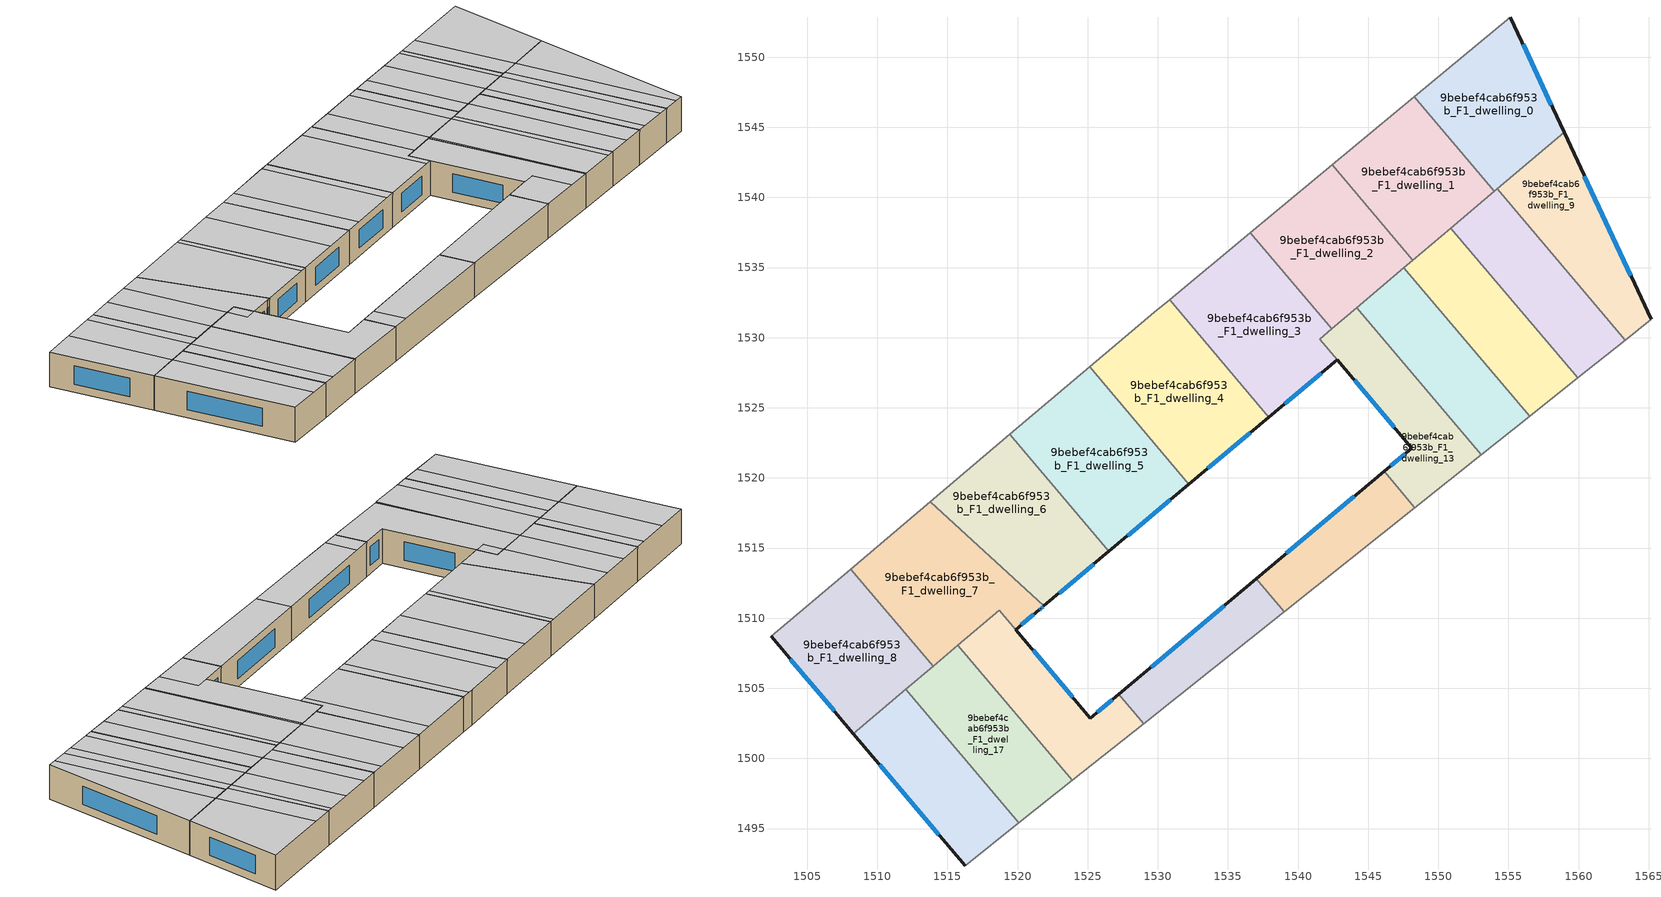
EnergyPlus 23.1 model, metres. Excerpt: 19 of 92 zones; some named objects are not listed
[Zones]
9bebef4cab6f953b_F1_dwelling_0
 floor to 9bebef4cab6f953b_F0_dwelling_0 (EU_floor_Construction): 1555.15,1552.86 1558.97,1544.64 1554.01,1540.44 1548.3,1547.18 z3
 wall outside (EU_wall_Construction): 1558.97,1544.64 1555.15,1552.86 z3:6
 wall to 9bebef4cab6f953b_F1_dwelling_1 (EU_wall_Construction): 1548.3,1547.18 1554.01,1540.44 z3:6
 wall adiabatic (EU_wall_Construction): 1555.15,1552.86 1548.3,1547.18 z3:6
 wall to 9bebef4cab6f953b_F1_dwelling_9 (EU_wall_Construction): 1554.2,1540.6 1558.97,1544.64 z3:6
 wall to 9bebef4cab6f953b_F1_dwelling_10 (EU_wall_Construction): 1554.01,1540.44 1554.2,1540.6 z3:6
 window (EU_Window_Construction): 1558.07,1546.57 1556.04,1550.93 z3.7:5.3
 ceiling to 9bebef4cab6f953b_F2_dwelling_0 (EU_floor_Construction): 1558.97,1544.64 1555.15,1552.85 1549.9,1548.51 1555.52,1541.72 z6
 ceiling to 9bebef4cab6f953b_F2_dwelling_1 (EU_floor_Construction): 1555.52,1541.72 1549.9,1548.51 1548.3,1547.18 1554.01,1540.44 z6
9bebef4cab6f953b_F1_dwelling_1
 floor to 9bebef4cab6f953b_F0_dwelling_1 (EU_floor_Construction): 1548.3,1547.18 1554.01,1540.44 1548.19,1535.51 1542.43,1542.32 z3
 wall to 9bebef4cab6f953b_F1_dwelling_2 (EU_wall_Construction): 1542.43,1542.32 1548.19,1535.51 z3:6
 wall adiabatic (EU_wall_Construction): 1548.3,1547.18 1542.43,1542.32 z3:6
 wall to 9bebef4cab6f953b_F1_dwelling_10 (EU_wall_Construction): 1550.89,1537.8 1554.01,1540.44 z3:6
 wall to 9bebef4cab6f953b_F1_dwelling_11 (EU_wall_Construction): 1548.19,1535.51 1550.89,1537.8 z3:6
 ceiling to 9bebef4cab6f953b_F2_dwelling_3 (EU_floor_Construction): 1551.67,1538.46 1546.01,1545.29 1543.73,1543.4 1549.41,1536.55 z6
 ceiling to 9bebef4cab6f953b_F2_dwelling_2 (EU_floor_Construction): 1553.54,1540.05 1547.9,1546.85 1546.01,1545.29 1551.67,1538.46 z6
 ceiling to 9bebef4cab6f953b_F2_dwelling_1 (EU_floor_Construction): 1554.01,1540.44 1548.3,1547.18 1547.9,1546.85 1553.54,1540.05 z6
 ceiling to 9bebef4cab6f953b_F2_dwelling_4 (EU_floor_Construction): 1549.41,1536.55 1543.73,1543.4 1542.43,1542.32 1548.19,1535.51 z6
9bebef4cab6f953b_F1_dwelling_10
 floor to 9bebef4cab6f953b_F0_dwelling_10 (EU_floor_Construction): 1554.2,1540.61 1563.32,1529.83 1559.93,1527.13 1550.89,1537.8 z3
 wall to 9bebef4cab6f953b_F1_dwelling_9 (EU_wall_Construction): 1563.32,1529.83 1554.2,1540.61 z3:6
 wall adiabatic (EU_wall_Construction): 1559.93,1527.13 1563.32,1529.83 z3:6
 wall to 9bebef4cab6f953b_F1_dwelling_11 (EU_wall_Construction): 1550.89,1537.8 1559.93,1527.13 z3:6
 ceiling to 9bebef4cab6f953b_F2_dwelling_2 (EU_floor_Construction): 1562.53,1529.2 1553.54,1540.05 1551.67,1538.46 1560.61,1527.67 z6
 ceiling to 9bebef4cab6f953b_F2_dwelling_1 (EU_floor_Construction): 1563.32,1529.83 1554.2,1540.6 1553.54,1540.05 1562.53,1529.2 1562.68,1529.32 z6
 ceiling to 9bebef4cab6f953b_F2_dwelling_3 (EU_floor_Construction): 1560.61,1527.67 1551.67,1538.46 1550.89,1537.8 1559.93,1527.13 z6
9bebef4cab6f953b_F1_dwelling_11
 floor to 9bebef4cab6f953b_F0_dwelling_11 (EU_floor_Construction): 1550.89,1537.8 1559.93,1527.13 1556.51,1524.4 1547.55,1534.98 z3
 wall adiabatic (EU_wall_Construction): 1556.51,1524.4 1559.93,1527.13 z3:6
 wall to 9bebef4cab6f953b_F1_dwelling_12 (EU_wall_Construction): 1547.55,1534.98 1556.51,1524.4 z3:6
 wall to 9bebef4cab6f953b_F1_dwelling_2 (EU_wall_Construction): 1548.19,1535.51 1547.55,1534.98 z3:6
 ceiling adiabatic (EU_roof_Construction): 1558.29,1525.82 1549.41,1536.55 1547.55,1534.98 1556.51,1524.4 z6
 ceiling to 9bebef4cab6f953b_F2_dwelling_3 (EU_floor_Construction): 1559.93,1527.13 1550.89,1537.8 1549.41,1536.55 1558.29,1525.82 z6
9bebef4cab6f953b_F1_dwelling_12
 floor to 9bebef4cab6f953b_F0_dwelling_12 (EU_floor_Construction): 1547.55,1534.98 1556.51,1524.4 1553.05,1521.65 1544.18,1532.12 z3
 wall adiabatic (EU_wall_Construction): 1553.05,1521.65 1556.51,1524.4 z3:6
 wall to 9bebef4cab6f953b_F1_dwelling_13 (EU_wall_Construction): 1544.18,1532.12 1553.05,1521.65 z3:6
 wall to 9bebef4cab6f953b_F1_dwelling_2 (EU_wall_Construction): 1547.55,1534.98 1544.18,1532.12 z3:6
 ceiling to 9bebef4cab6f953b_F2_dwelling_6 (EU_floor_Construction): 1553.13,1521.71 1544.37,1532.29 1544.18,1532.12 1553.05,1521.65 z6
 ceiling to 9bebef4cab6f953b_F2_dwelling_4 (EU_floor_Construction): 1556.51,1524.4 1547.55,1534.98 1547.14,1534.63 1555.97,1523.97 z6
 ceiling to 9bebef4cab6f953b_F2_dwelling_5 (EU_floor_Construction): 1555.97,1523.97 1547.14,1534.63 1544.37,1532.29 1553.13,1521.71 z6
9bebef4cab6f953b_F1_dwelling_13
 floor to 9bebef4cab6f953b_F0_dwelling_13 (EU_floor_Construction): 1544.18,1532.12 1553.05,1521.65 1548.33,1517.89 1546.15,1520.47 1548.12,1522.13 1541.56,1529.91 z3
 wall outside (EU_wall_Construction): 1542.8,1528.43 1548.12,1522.13 1546.15,1520.47 z3:6
 wall adiabatic (EU_wall_Construction): 1548.33,1517.89 1553.05,1521.65 z3:6
 wall to 9bebef4cab6f953b_F1_dwelling_14 (EU_wall_Construction): 1546.15,1520.47 1548.33,1517.89 z3:6
 wall to 9bebef4cab6f953b_F1_dwelling_3 (EU_wall_Construction): 1542.42,1530.63 1541.56,1529.91 / 1541.56,1529.9 1542.8,1528.43 z3:6
 wall to 9bebef4cab6f953b_F1_dwelling_2 (EU_wall_Construction): 1544.18,1532.12 1542.42,1530.63 z3:6
 window (EU_Window_Construction): 1547.66,1521.74 1546.61,1520.86 / 1544.05,1526.95 1546.87,1523.61 z3.7:5.3
 ceiling to 9bebef4cab6f953b_F2_dwelling_6 (EU_floor_Construction): 1553.05,1521.65 1544.18,1532.12 1541.56,1529.91 1548.12,1522.13 1549.09,1522.94 1551.31,1520.26 z6
 ceiling to 9bebef4cab6f953b_F2_dwelling_7 (EU_floor_Construction): 1551.31,1520.26 1549.09,1522.93 1548.13,1522.14 1546.15,1520.47 1548.33,1517.89 z6
9bebef4cab6f953b_F1_dwelling_14
 floor to 9bebef4cab6f953b_F0_dwelling_14 (EU_floor_Construction): 1546.15,1520.47 1548.33,1517.89 1539.02,1510.47 1537.03,1512.82 z3
 wall outside (EU_wall_Construction): 1546.15,1520.47 1537.03,1512.82 z3:6
 wall adiabatic (EU_wall_Construction): 1539.02,1510.47 1548.33,1517.89 z3:6
 wall to 9bebef4cab6f953b_F1_dwelling_15 (EU_wall_Construction): 1537.03,1512.82 1539.02,1510.47 z3:6
 window (EU_Window_Construction): 1544.01,1518.68 1539.18,1514.62 z3.7:5.3
 ceiling to 9bebef4cab6f953b_F2_dwelling_7 (EU_floor_Construction): 1548.33,1517.89 1546.15,1520.47 1537.04,1512.82 1539.02,1510.47 z6
9bebef4cab6f953b_F1_dwelling_15
 floor to 9bebef4cab6f953b_F0_dwelling_15 (EU_floor_Construction): 1537.03,1512.82 1539.02,1510.47 1528.98,1502.48 1527.21,1504.57 z3
 wall outside (EU_wall_Construction): 1537.03,1512.82 1527.21,1504.57 z3:6
 wall adiabatic (EU_wall_Construction): 1528.98,1502.48 1539.02,1510.47 z3:6
 wall to 9bebef4cab6f953b_F1_dwelling_16 (EU_wall_Construction): 1527.21,1504.57 1528.98,1502.48 z3:6
 window (EU_Window_Construction): 1534.73,1510.88 1529.52,1506.51 z3.7:5.3
 ceiling to 9bebef4cab6f953b_F2_dwelling_7 (EU_floor_Construction): 1539.02,1510.47 1537.04,1512.82 1528.48,1505.63 1530.25,1503.49 z6
 ceiling to 9bebef4cab6f953b_F2_dwelling_14 (EU_floor_Construction): 1530.25,1503.49 1528.48,1505.63 1527.21,1504.57 1528.98,1502.48 z6
9bebef4cab6f953b_F1_dwelling_16
 floor to 9bebef4cab6f953b_F0_dwelling_16 (EU_floor_Construction): 1527.21,1504.57 1528.98,1502.48 1523.9,1498.43 1515.75,1508.06 1518.7,1510.56 1525.2,1502.88 z3
 wall outside (EU_wall_Construction): 1527.21,1504.57 1525.2,1502.88 1519.87,1509.19 z3:6
 wall adiabatic (EU_wall_Construction): 1523.9,1498.43 1528.98,1502.48 z3:6
 wall to 9bebef4cab6f953b_F1_dwelling_17 (EU_wall_Construction): 1515.75,1508.06 1523.9,1498.43 z3:6
 wall to 9bebef4cab6f953b_F1_dwelling_7 (EU_wall_Construction): 1518.7,1510.56 1515.75,1508.06 / 1519.87,1509.19 1518.71,1510.56 z3:6
 window (EU_Window_Construction): 1526.74,1504.18 1525.67,1503.28 / 1523.95,1504.36 1521.12,1507.71 z3.7:5.3
 ceiling to 9bebef4cab6f953b_F2_dwelling_14 (EU_floor_Construction): 1528.98,1502.48 1527.21,1504.57 1525.2,1502.88 1525.1,1503 1522.22,1506.4 1522.1,1506.55 1520.55,1508.38 1520.53,1508.41 1520.16,1508.84 1519.87,1509.18 1519.02,1508.47 1517.87,1509.86 1515.76,1508.07 1516.74,1506.89 1523.9,1498.43 z6
 ceiling to 9bebef4cab6f953b_F2_dwelling_15 (EU_floor_Construction): 1516.74,1506.89 1515.76,1508.07 1515.75,1508.06 z6
 ceiling to 9bebef4cab6f953b_F2_dwelling_13 (EU_floor_Construction): 1519.87,1509.19 1518.71,1510.56 1517.87,1509.86 1519.02,1508.47 z6
9bebef4cab6f953b_F1_dwelling_17
 floor to 9bebef4cab6f953b_F0_dwelling_17 (EU_floor_Construction): 1515.75,1508.06 1523.9,1498.43 1520.1,1495.4 1512.04,1504.92 z3
 wall adiabatic (EU_wall_Construction): 1520.1,1495.4 1523.9,1498.43 z3:6
 wall to 9bebef4cab6f953b_F1_dwelling_18 (EU_wall_Construction): 1512.04,1504.92 1520.1,1495.4 z3:6
 wall to 9bebef4cab6f953b_F1_dwelling_8 (EU_wall_Construction): 1513.97,1506.56 1512.04,1504.92 z3:6
 wall to 9bebef4cab6f953b_F1_dwelling_7 (EU_wall_Construction): 1515.75,1508.06 1513.97,1506.56 z3:6
 ceiling to 9bebef4cab6f953b_F2_dwelling_15 (EU_floor_Construction): 1523.73,1498.29 1523.81,1498.36 1516.74,1506.89 1515.75,1508.06 1513.11,1505.83 1521.09,1496.19 z6
 ceiling to 9bebef4cab6f953b_F2_dwelling_14 (EU_floor_Construction): 1523.9,1498.43 1516.74,1506.89 1523.81,1498.36 z6
 ceiling to 9bebef4cab6f953b_F2_dwelling_16 (EU_floor_Construction): 1521.09,1496.19 1513.11,1505.83 1512.04,1504.92 1520.1,1495.4 z6
9bebef4cab6f953b_F1_dwelling_18
 floor to 9bebef4cab6f953b_F0_dwelling_18 (EU_floor_Construction): 1512.04,1504.92 1520.1,1495.4 1516.26,1492.34 1508.3,1501.75 z3
 wall outside (EU_wall_Construction): 1508.3,1501.75 1516.26,1492.34 z3:6
 wall adiabatic (EU_wall_Construction): 1516.26,1492.34 1520.1,1495.4 z3:6
 wall to 9bebef4cab6f953b_F1_dwelling_8 (EU_wall_Construction): 1512.04,1504.92 1508.3,1501.75 z3:6
 window (EU_Window_Construction): 1510.17,1499.54 1514.39,1494.55 z3.7:5.3
 ceiling to 9bebef4cab6f953b_F2_dwelling_17 (EU_floor_Construction): 1518.64,1494.24 1510.72,1503.8 1508.3,1501.76 1516.26,1492.34 z6
 ceiling to 9bebef4cab6f953b_F2_dwelling_16 (EU_floor_Construction): 1520.1,1495.4 1512.04,1504.92 1510.72,1503.8 1518.64,1494.24 z6
9bebef4cab6f953b_F1_dwelling_2
 floor to 9bebef4cab6f953b_F0_dwelling_2 (EU_floor_Construction): 1542.43,1542.32 1548.19,1535.51 1542.42,1530.63 1536.61,1537.5 z3
 wall to 9bebef4cab6f953b_F1_dwelling_3 (EU_wall_Construction): 1536.61,1537.5 1542.42,1530.63 z3:6
 wall adiabatic (EU_wall_Construction): 1542.43,1542.32 1536.61,1537.5 z3:6
 ceiling to 9bebef4cab6f953b_F2_dwelling_5 (EU_floor_Construction): 1547.14,1534.63 1541.45,1541.5 1538.65,1539.19 1544.37,1532.29 z6
 ceiling to 9bebef4cab6f953b_F2_dwelling_4 (EU_floor_Construction): 1548.19,1535.51 1542.43,1542.32 1541.45,1541.5 1547.14,1534.63 z6
 ceiling to 9bebef4cab6f953b_F2_dwelling_6 (EU_floor_Construction): 1544.37,1532.29 1538.65,1539.19 1536.61,1537.5 1542.42,1530.63 z6
9bebef4cab6f953b_F1_dwelling_3
 floor to 9bebef4cab6f953b_F0_dwelling_3 (EU_floor_Construction): 1536.61,1537.5 1542.42,1530.63 1541.56,1529.9 1542.8,1528.43 1537.93,1524.34 1530.84,1532.72 z3
 wall outside (EU_wall_Construction): 1537.93,1524.34 1542.8,1528.43 z3:6
 wall to 9bebef4cab6f953b_F1_dwelling_4 (EU_wall_Construction): 1530.84,1532.72 1537.93,1524.34 z3:6
 wall adiabatic (EU_wall_Construction): 1536.61,1537.5 1530.84,1532.72 z3:6
 window (EU_Window_Construction): 1539.07,1525.3 1541.65,1527.47 z3.7:5.3
 ceiling to 9bebef4cab6f953b_F2_dwelling_8 (EU_floor_Construction): 1542.32,1528.03 1535.34,1536.45 1530.84,1532.72 1537.93,1524.34 z6
 ceiling to 9bebef4cab6f953b_F2_dwelling_6 (EU_floor_Construction): 1542.8,1528.43 1541.56,1529.9 1542.42,1530.63 1536.61,1537.5 1535.34,1536.45 1542.32,1528.03 z6
9bebef4cab6f953b_F1_dwelling_4
 floor to 9bebef4cab6f953b_F0_dwelling_4 (EU_floor_Construction): 1530.84,1532.72 1537.92,1524.34 1532.22,1519.55 1525.14,1527.92 1529.76,1531.83 z3
 wall outside (EU_wall_Construction): 1532.22,1519.55 1537.92,1524.34 z3:6
 wall adiabatic (EU_wall_Construction): 1530.84,1532.72 1529.76,1531.83 1525.14,1527.92 z3:6
 wall to 9bebef4cab6f953b_F1_dwelling_5 (EU_wall_Construction): 1525.14,1527.92 1532.22,1519.55 z3:6
 window (EU_Window_Construction): 1533.56,1520.68 1536.58,1523.22 z3.7:5.3
 ceiling to 9bebef4cab6f953b_F2_dwelling_9 (EU_floor_Construction): 1537.15,1523.69 1530.15,1532.15 1529.76,1531.82 1526.5,1529.07 1533.49,1520.62 z6
 ceiling to 9bebef4cab6f953b_F2_dwelling_10 (EU_floor_Construction): 1533.49,1520.62 1526.5,1529.07 1525.14,1527.92 1532.22,1519.55 z6
 ceiling to 9bebef4cab6f953b_F2_dwelling_8 (EU_floor_Construction): 1537.92,1524.34 1530.84,1532.72 1530.15,1532.15 1537.15,1523.69 z6
9bebef4cab6f953b_F1_dwelling_5
 floor to 9bebef4cab6f953b_F0_dwelling_5 (EU_floor_Construction): 1525.14,1527.92 1532.22,1519.55 1526.52,1514.77 1519.46,1523.11 z3
 wall outside (EU_wall_Construction): 1526.52,1514.77 1532.22,1519.55 z3:6
 wall adiabatic (EU_wall_Construction): 1525.14,1527.92 1519.46,1523.11 z3:6
 wall to 9bebef4cab6f953b_F1_dwelling_6 (EU_wall_Construction): 1519.46,1523.11 1526.52,1514.77 z3:6
 window (EU_Window_Construction): 1527.86,1515.89 1530.88,1518.43 z3.7:5.3
 ceiling to 9bebef4cab6f953b_F2_dwelling_11 (EU_floor_Construction): 1529.8,1517.52 1522.82,1525.95 1519.46,1523.11 1526.52,1514.77 z6
 ceiling to 9bebef4cab6f953b_F2_dwelling_10 (EU_floor_Construction): 1532.22,1519.55 1525.14,1527.92 1522.82,1525.95 1529.8,1517.52 z6
9bebef4cab6f953b_F1_dwelling_6
 floor to 9bebef4cab6f953b_F0_dwelling_6 (EU_floor_Construction): 1519.46,1523.11 1526.52,1514.77 1521.88,1510.88 1513.78,1518.31 z3
 wall outside (EU_wall_Construction): 1521.88,1510.88 1526.52,1514.77 z3:6
 wall adiabatic (EU_wall_Construction): 1519.46,1523.11 1513.78,1518.31 z3:6
 wall to 9bebef4cab6f953b_F1_dwelling_7 (EU_wall_Construction): 1513.78,1518.31 1521.88,1510.88 z3:6
 window (EU_Window_Construction): 1522.97,1511.79 1525.43,1513.85 z3.7:5.3
 ceiling to 9bebef4cab6f953b_F2_dwelling_11 (EU_floor_Construction): 1526.52,1514.77 1519.46,1523.11 1519.09,1522.8 1526.07,1514.39 z6
 ceiling adiabatic (EU_roof_Construction): 1526.07,1514.39 1519.09,1522.8 1513.78,1518.31 1521.88,1510.88 z6
9bebef4cab6f953b_F1_dwelling_7
 floor to 9bebef4cab6f953b_F0_dwelling_7 (EU_floor_Construction): 1521.88,1510.87 1521.62,1510.65 1521.56,1510.6 1519.87,1509.19 1518.71,1510.56 1513.97,1506.56 1508.1,1513.51 1513.78,1518.31 z3
 wall outside (EU_wall_Construction): 1519.87,1509.19 1521.56,1510.6 1521.62,1510.65 1521.88,1510.87 z3:6
 wall to 9bebef4cab6f953b_F1_dwelling_8 (EU_wall_Construction): 1508.1,1513.51 1513.97,1506.56 z3:6
 wall adiabatic (EU_wall_Construction): 1513.78,1518.31 1508.1,1513.51 z3:6
 window (EU_Window_Construction): 1521.68,1510.7 1521.82,1510.82 / 1521.57,1510.62 1521.6,1510.64 / 1520.27,1509.52 1521.16,1510.27 z3.7:5.3
 ceiling to 9bebef4cab6f953b_F2_dwelling_13 (EU_floor_Construction): 1521.56,1510.6 1521.62,1510.65 1521.88,1510.87 1513.78,1518.31 1512.07,1516.86 1517.87,1509.86 1518.71,1510.56 1519.87,1509.19 z6
 ceiling to 9bebef4cab6f953b_F2_dwelling_15 (EU_floor_Construction): 1515.76,1508.07 1509.96,1515.08 1508.1,1513.51 1513.97,1506.56 z6
 ceiling adiabatic (EU_roof_Construction): 1515.76,1508.07 1513.97,1506.56 1517.87,1509.86 1512.07,1516.86 1513.78,1518.31 1509.96,1515.08 z6
9bebef4cab6f953b_F1_dwelling_8
 floor to 9bebef4cab6f953b_F0_dwelling_8 (EU_floor_Construction): 1508.1,1513.51 1513.97,1506.56 1508.3,1501.75 1502.42,1508.71 z3
 wall outside (EU_wall_Construction): 1502.42,1508.71 1508.3,1501.75 z3:6
 wall adiabatic (EU_wall_Construction): 1508.1,1513.51 1502.42,1508.71 z3:6
 window (EU_Window_Construction): 1503.8,1507.08 1506.92,1503.39 z3.7:5.3
 ceiling to 9bebef4cab6f953b_F2_dwelling_16 (EU_floor_Construction): 1513.11,1505.83 1507.3,1512.84 1504.91,1510.81 1510.72,1503.8 z6
 ceiling to 9bebef4cab6f953b_F2_dwelling_17 (EU_floor_Construction): 1510.72,1503.8 1504.91,1510.81 1502.42,1508.71 1508.3,1501.76 z6
 ceiling to 9bebef4cab6f953b_F2_dwelling_15 (EU_floor_Construction): 1513.97,1506.56 1508.1,1513.51 1507.3,1512.84 1513.11,1505.83 z6
9bebef4cab6f953b_F1_dwelling_9
 floor to 9bebef4cab6f953b_F0_dwelling_9 (EU_floor_Construction): 1558.97,1544.64 1565.17,1531.3 1563.32,1529.83 1554.2,1540.61 z3
 wall outside (EU_wall_Construction): 1565.17,1531.3 1558.97,1544.64 z3:6
 wall adiabatic (EU_wall_Construction): 1563.32,1529.83 1565.17,1531.3 z3:6
 window (EU_Window_Construction): 1563.71,1534.43 1560.42,1541.51 z3.7:5.3
 ceiling to 9bebef4cab6f953b_F2_dwelling_1 (EU_floor_Construction): 1564.56,1530.82 1555.52,1541.72 1554.2,1540.61 1563.32,1529.83 z6
 ceiling to 9bebef4cab6f953b_F2_dwelling_0 (EU_floor_Construction): 1565.17,1531.3 1558.97,1544.64 1555.52,1541.72 1564.56,1530.82 z6
[Building]
EU S2 Campaign: North Axis=0; Terrain=City; Solar Distribution=FullExterior
[Site:Location]
Budapest.Ferenc.Liszt.Intl.AP: Latitude=47.437; Longitude=19.256; Time Zone=1; Elevation=185
[SizingPeriod:WeatherFileDays]
AnnualSizingPeriod: Begin Month=1; Begin Day of Month=1; End Month=12; End Day of Month=31; Day of Week for Start Day=Monday; Use Weather File Daylight Saving Period=No; Use Weather File Rain and Snow Indicators=No
[MATERIAL]
EU_InternalMass_Material: Roughness=MediumRough; Thickness=0.1; Conductivity=1; Density=1800; Specific Heat=900; Thermal Absorptance=0.9; Solar Absorptance=0.7; Visible Absorptance=0.7
[MATERIAL:NOMASS] Roughness=MediumRough; Thermal Absorptance=0.9; Solar Absorptance=0.7; Visible Absorptance=0.7
Name | Thermal Resistance
EU_wall_NoMass | 0.832559
EU_roof_NoMass | 1.39638
EU_floor_NoMass | 0.872794
[WINDOWMATERIAL:SIMPLEGLAZINGSYSTEM]
EU_Window_SimpleGlazing: UFactor=2.79869; Solar Heat Gain Coefficient=0.75; Visible Transmittance=0.75
[CONSTRUCTION]
EU_wall_Construction: EU_wall_NoMass
EU_roof_Construction: EU_roof_NoMass
EU_floor_Construction: EU_floor_NoMass
EU_Window_Construction: EU_Window_SimpleGlazing
EU_InternalMass_Construction: EU_InternalMass_Material
[ZONE] Type=1; Multiplier=1; Ceiling Height=autocalculate; Floor Area=autocalculate; Part of Total Floor Area=Yes
Name | Volume
9bebef4cab6f953b_F1_dwelling_0 | 203.012
9bebef4cab6f953b_F1_dwelling_1 | 203.029
9bebef4cab6f953b_F1_dwelling_10 | 182.729
9bebef4cab6f953b_F1_dwelling_11 | 182.73
9bebef4cab6f953b_F1_dwelling_12 | 182.733
9bebef4cab6f953b_F1_dwelling_13 | 167.758
9bebef4cab6f953b_F1_dwelling_14 | 115.273
9bebef4cab6f953b_F1_dwelling_15 | 111.946
9bebef4cab6f953b_F1_dwelling_16 | 168.406
9bebef4cab6f953b_F1_dwelling_17 | 182.719
9bebef4cab6f953b_F1_dwelling_18 | 182.723
9bebef4cab6f953b_F1_dwelling_2 | 203.033
9bebef4cab6f953b_F1_dwelling_3 | 239.47
9bebef4cab6f953b_F1_dwelling_4 | 245.053
9bebef4cab6f953b_F1_dwelling_5 | 244.407
9bebef4cab6f953b_F1_dwelling_6 | 221.037
9bebef4cab6f953b_F1_dwelling_7 | 232.36
9bebef4cab6f953b_F1_dwelling_8 | 203.006
9bebef4cab6f953b_F1_dwelling_9 | 182.732
[INTERNALMASS] Construction=EU_InternalMass_Construction
Name | Zone or ZoneList | Surface Area
9bebef4cab6f953b_F1_dwelling_0_EU_InternalMass | 9bebef4cab6f953b_F1_dwelling_0 | 67.6707
9bebef4cab6f953b_F1_dwelling_1_EU_InternalMass | 9bebef4cab6f953b_F1_dwelling_1 | 67.6764
9bebef4cab6f953b_F1_dwelling_2_EU_InternalMass | 9bebef4cab6f953b_F1_dwelling_2 | 67.6776
9bebef4cab6f953b_F1_dwelling_3_EU_InternalMass | 9bebef4cab6f953b_F1_dwelling_3 | 79.8246
9bebef4cab6f953b_F1_dwelling_4_EU_InternalMass | 9bebef4cab6f953b_F1_dwelling_4 | 81.7106
9bebef4cab6f953b_F1_dwelling_5_EU_InternalMass | 9bebef4cab6f953b_F1_dwelling_5 | 81.468
9bebef4cab6f953b_F1_dwelling_6_EU_InternalMass | 9bebef4cab6f953b_F1_dwelling_6 | 73.6795
9bebef4cab6f953b_F1_dwelling_7_EU_InternalMass | 9bebef4cab6f953b_F1_dwelling_7 | 77.4805
9bebef4cab6f953b_F1_dwelling_8_EU_InternalMass | 9bebef4cab6f953b_F1_dwelling_8 | 67.6685
9bebef4cab6f953b_F1_dwelling_9_EU_InternalMass | 9bebef4cab6f953b_F1_dwelling_9 | 60.9103
9bebef4cab6f953b_F1_dwelling_10_EU_InternalMass | 9bebef4cab6f953b_F1_dwelling_10 | 60.9097
9bebef4cab6f953b_F1_dwelling_11_EU_InternalMass | 9bebef4cab6f953b_F1_dwelling_11 | 60.9101
9bebef4cab6f953b_F1_dwelling_12_EU_InternalMass | 9bebef4cab6f953b_F1_dwelling_12 | 60.9111
9bebef4cab6f953b_F1_dwelling_13_EU_InternalMass | 9bebef4cab6f953b_F1_dwelling_13 | 55.946
9bebef4cab6f953b_F1_dwelling_14_EU_InternalMass | 9bebef4cab6f953b_F1_dwelling_14 | 38.4245
9bebef4cab6f953b_F1_dwelling_15_EU_InternalMass | 9bebef4cab6f953b_F1_dwelling_15 | 37.315
9bebef4cab6f953b_F1_dwelling_16_EU_InternalMass | 9bebef4cab6f953b_F1_dwelling_16 | 56.1625
9bebef4cab6f953b_F1_dwelling_17_EU_InternalMass | 9bebef4cab6f953b_F1_dwelling_17 | 60.9066
9bebef4cab6f953b_F1_dwelling_18_EU_InternalMass | 9bebef4cab6f953b_F1_dwelling_18 | 60.9078
[OTHEREQUIPMENT] Fuel Type=Electricity; Design Level Calculation Method=Watts/Area; Power per Zone Floor Area=1; Fraction Latent=0; Fraction Radiant=0; Fraction Lost=0; Carbon Dioxide Generation Rate=0; EndUse Subcategory=EU_Step8_InternalGains
Name | Zone or ZoneList or Space or SpaceList | Schedule
EU_Step8_InternalGain_9bebef4cab6f953b_F1_dwelling_0_f000 | 9bebef4cab6f953b_F1_dwelling_0 | EU_Step8_GainSchedule_9bebef4cab6f953b_F1_dwelling_0_f000
EU_Step8_InternalGain_9bebef4cab6f953b_F1_dwelling_1_f000 | 9bebef4cab6f953b_F1_dwelling_1 | EU_Step8_GainSchedule_9bebef4cab6f953b_F1_dwelling_1_f000
EU_Step8_InternalGain_9bebef4cab6f953b_F1_dwelling_2_f000 | 9bebef4cab6f953b_F1_dwelling_2 | EU_Step8_GainSchedule_9bebef4cab6f953b_F1_dwelling_2_f000
EU_Step8_InternalGain_9bebef4cab6f953b_F1_dwelling_3_f000 | 9bebef4cab6f953b_F1_dwelling_3 | EU_Step8_GainSchedule_9bebef4cab6f953b_F1_dwelling_3_f000
EU_Step8_InternalGain_9bebef4cab6f953b_F1_dwelling_4_f000 | 9bebef4cab6f953b_F1_dwelling_4 | EU_Step8_GainSchedule_9bebef4cab6f953b_F1_dwelling_4_f000
EU_Step8_InternalGain_9bebef4cab6f953b_F1_dwelling_5_f000 | 9bebef4cab6f953b_F1_dwelling_5 | EU_Step8_GainSchedule_9bebef4cab6f953b_F1_dwelling_5_f000
EU_Step8_InternalGain_9bebef4cab6f953b_F1_dwelling_6_f000 | 9bebef4cab6f953b_F1_dwelling_6 | EU_Step8_GainSchedule_9bebef4cab6f953b_F1_dwelling_6_f000
EU_Step8_InternalGain_9bebef4cab6f953b_F1_dwelling_7_f000 | 9bebef4cab6f953b_F1_dwelling_7 | EU_Step8_GainSchedule_9bebef4cab6f953b_F1_dwelling_7_f000
EU_Step8_InternalGain_9bebef4cab6f953b_F1_dwelling_8_f000 | 9bebef4cab6f953b_F1_dwelling_8 | EU_Step8_GainSchedule_9bebef4cab6f953b_F1_dwelling_8_f000
EU_Step8_InternalGain_9bebef4cab6f953b_F1_dwelling_9_f000 | 9bebef4cab6f953b_F1_dwelling_9 | EU_Step8_GainSchedule_9bebef4cab6f953b_F1_dwelling_9_f000
EU_Step8_InternalGain_9bebef4cab6f953b_F1_dwelling_10_f000 | 9bebef4cab6f953b_F1_dwelling_10 | EU_Step8_GainSchedule_9bebef4cab6f953b_F1_dwelling_10_f000
EU_Step8_InternalGain_9bebef4cab6f953b_F1_dwelling_11_f000 | 9bebef4cab6f953b_F1_dwelling_11 | EU_Step8_GainSchedule_9bebef4cab6f953b_F1_dwelling_11_f000
EU_Step8_InternalGain_9bebef4cab6f953b_F1_dwelling_12_f000 | 9bebef4cab6f953b_F1_dwelling_12 | EU_Step8_GainSchedule_9bebef4cab6f953b_F1_dwelling_12_f000
EU_Step8_InternalGain_9bebef4cab6f953b_F1_dwelling_13_f000 | 9bebef4cab6f953b_F1_dwelling_13 | EU_Step8_GainSchedule_9bebef4cab6f953b_F1_dwelling_13_f000
EU_Step8_InternalGain_9bebef4cab6f953b_F1_dwelling_14_f000 | 9bebef4cab6f953b_F1_dwelling_14 | EU_Step8_GainSchedule_9bebef4cab6f953b_F1_dwelling_14_f000
EU_Step8_InternalGain_9bebef4cab6f953b_F1_dwelling_15_f000 | 9bebef4cab6f953b_F1_dwelling_15 | EU_Step8_GainSchedule_9bebef4cab6f953b_F1_dwelling_15_f000
EU_Step8_InternalGain_9bebef4cab6f953b_F1_dwelling_16_f000 | 9bebef4cab6f953b_F1_dwelling_16 | EU_Step8_GainSchedule_9bebef4cab6f953b_F1_dwelling_16_f000
EU_Step8_InternalGain_9bebef4cab6f953b_F1_dwelling_17_f000 | 9bebef4cab6f953b_F1_dwelling_17 | EU_Step8_GainSchedule_9bebef4cab6f953b_F1_dwelling_17_f000
EU_Step8_InternalGain_9bebef4cab6f953b_F1_dwelling_18_f000 | 9bebef4cab6f953b_F1_dwelling_18 | EU_Step8_GainSchedule_9bebef4cab6f953b_F1_dwelling_18_f000
[ZONEVENTILATION:DESIGNFLOWRATE] Schedule=EU_AlwaysOn; Design Flow Rate Calculation Method=AirChanges/Hour; Air Changes per Hour=0.475469; Ventilation Type=Natural; Fan Pressure Rise=0; Fan Total Efficiency=1; Constant Term Coefficient=1; Temperature Term Coefficient=0; Velocity Term Coefficient=0; Velocity Squared Term Coefficient=0; Minimum Indoor Temperature=-100; Maximum Indoor Temperature=100; Delta Temperature=-100; Minimum Outdoor Temperature=-100; Maximum Outdoor Temperature=100; Maximum Wind Speed=40
Name | Zone or ZoneList or Space or SpaceList
EU_ConstantAir_9bebef4cab6f953b_F1_dwelling_0 | 9bebef4cab6f953b_F1_dwelling_0
EU_ConstantAir_9bebef4cab6f953b_F1_dwelling_1 | 9bebef4cab6f953b_F1_dwelling_1
EU_ConstantAir_9bebef4cab6f953b_F1_dwelling_2 | 9bebef4cab6f953b_F1_dwelling_2
EU_ConstantAir_9bebef4cab6f953b_F1_dwelling_3 | 9bebef4cab6f953b_F1_dwelling_3
EU_ConstantAir_9bebef4cab6f953b_F1_dwelling_4 | 9bebef4cab6f953b_F1_dwelling_4
EU_ConstantAir_9bebef4cab6f953b_F1_dwelling_5 | 9bebef4cab6f953b_F1_dwelling_5
EU_ConstantAir_9bebef4cab6f953b_F1_dwelling_6 | 9bebef4cab6f953b_F1_dwelling_6
EU_ConstantAir_9bebef4cab6f953b_F1_dwelling_7 | 9bebef4cab6f953b_F1_dwelling_7
EU_ConstantAir_9bebef4cab6f953b_F1_dwelling_8 | 9bebef4cab6f953b_F1_dwelling_8
EU_ConstantAir_9bebef4cab6f953b_F1_dwelling_9 | 9bebef4cab6f953b_F1_dwelling_9
EU_ConstantAir_9bebef4cab6f953b_F1_dwelling_10 | 9bebef4cab6f953b_F1_dwelling_10
EU_ConstantAir_9bebef4cab6f953b_F1_dwelling_11 | 9bebef4cab6f953b_F1_dwelling_11
EU_ConstantAir_9bebef4cab6f953b_F1_dwelling_12 | 9bebef4cab6f953b_F1_dwelling_12
EU_ConstantAir_9bebef4cab6f953b_F1_dwelling_13 | 9bebef4cab6f953b_F1_dwelling_13
EU_ConstantAir_9bebef4cab6f953b_F1_dwelling_14 | 9bebef4cab6f953b_F1_dwelling_14
EU_ConstantAir_9bebef4cab6f953b_F1_dwelling_15 | 9bebef4cab6f953b_F1_dwelling_15
EU_ConstantAir_9bebef4cab6f953b_F1_dwelling_16 | 9bebef4cab6f953b_F1_dwelling_16
EU_ConstantAir_9bebef4cab6f953b_F1_dwelling_17 | 9bebef4cab6f953b_F1_dwelling_17
EU_ConstantAir_9bebef4cab6f953b_F1_dwelling_18 | 9bebef4cab6f953b_F1_dwelling_18
[HVACTEMPLATE:ZONE:IDEALLOADSAIRSYSTEM] System Availability Schedule=EU_AlwaysOn; Maximum Heating Supply Air Temperature=50; Minimum Cooling Supply Air Temperature=13; Maximum Heating Supply Air Humidity Ratio=0.0156; Minimum Cooling Supply Air Humidity Ratio=0.0077; Heating Limit=NoLimit; Cooling Limit=NoLimit; Heating Availability Schedule=EU_AlwaysOn; Cooling Availability Schedule=EU_CoolingOff; Dehumidification Control Type=ConstantSensibleHeatRatio; Cooling Sensible Heat Ratio=0.7; Dehumidification Setpoint=60; Humidification Control Type=None; Humidification Setpoint=30; Outdoor Air Method=None; Outdoor Air Flow Rate per Person=0.00944; Outdoor Air Flow Rate per Zone Floor Area=0; Outdoor Air Flow Rate per Zone=0; Demand Controlled Ventilation Type=None; Outdoor Air Economizer Type=NoEconomizer; Heat Recovery Type=None; Sensible Heat Recovery Effectiveness=0.7; Latent Heat Recovery Effectiveness=0.65
Name | Template Thermostat
9bebef4cab6f953b_F1_dwelling_0 | EU_HeatOnly_9bebef4cab6f953b_F1_dwelling_0
9bebef4cab6f953b_F1_dwelling_1 | EU_HeatOnly_9bebef4cab6f953b_F1_dwelling_1
9bebef4cab6f953b_F1_dwelling_2 | EU_HeatOnly_9bebef4cab6f953b_F1_dwelling_2
9bebef4cab6f953b_F1_dwelling_3 | EU_HeatOnly_9bebef4cab6f953b_F1_dwelling_3
9bebef4cab6f953b_F1_dwelling_4 | EU_HeatOnly_9bebef4cab6f953b_F1_dwelling_4
9bebef4cab6f953b_F1_dwelling_5 | EU_HeatOnly_9bebef4cab6f953b_F1_dwelling_5
9bebef4cab6f953b_F1_dwelling_6 | EU_HeatOnly_9bebef4cab6f953b_F1_dwelling_6
9bebef4cab6f953b_F1_dwelling_7 | EU_HeatOnly_9bebef4cab6f953b_F1_dwelling_7
9bebef4cab6f953b_F1_dwelling_8 | EU_HeatOnly_9bebef4cab6f953b_F1_dwelling_8
9bebef4cab6f953b_F1_dwelling_9 | EU_HeatOnly_9bebef4cab6f953b_F1_dwelling_9
9bebef4cab6f953b_F1_dwelling_10 | EU_HeatOnly_9bebef4cab6f953b_F1_dwelling_10
9bebef4cab6f953b_F1_dwelling_11 | EU_HeatOnly_9bebef4cab6f953b_F1_dwelling_11
9bebef4cab6f953b_F1_dwelling_12 | EU_HeatOnly_9bebef4cab6f953b_F1_dwelling_12
9bebef4cab6f953b_F1_dwelling_13 | EU_HeatOnly_9bebef4cab6f953b_F1_dwelling_13
9bebef4cab6f953b_F1_dwelling_14 | EU_HeatOnly_9bebef4cab6f953b_F1_dwelling_14
9bebef4cab6f953b_F1_dwelling_15 | EU_HeatOnly_9bebef4cab6f953b_F1_dwelling_15
9bebef4cab6f953b_F1_dwelling_16 | EU_HeatOnly_9bebef4cab6f953b_F1_dwelling_16
9bebef4cab6f953b_F1_dwelling_17 | EU_HeatOnly_9bebef4cab6f953b_F1_dwelling_17
9bebef4cab6f953b_F1_dwelling_18 | EU_HeatOnly_9bebef4cab6f953b_F1_dwelling_18
[SIZING:ZONE] Zone Cooling Design Supply Air Temperature Input Method=SupplyAirTemperature; Zone Cooling Design Supply Air Temperature=13; Zone Heating Design Supply Air Temperature Input Method=SupplyAirTemperature; Zone Heating Design Supply Air Temperature=50; Zone Cooling Design Supply Air Humidity Ratio=0.008; Zone Heating Design Supply Air Humidity Ratio=0.008; Cooling Design Air Flow Method=DesignDay; Cooling Design Air Flow Rate=0; Cooling Minimum Air Flow per Zone Floor Area=0.000762; Cooling Minimum Air Flow=0; Cooling Minimum Air Flow Fraction=0.2; Heating Design Air Flow Method=DesignDay; Heating Design Air Flow Rate=0; Heating Maximum Air Flow per Zone Floor Area=0.002032; Heating Maximum Air Flow=0.141576; Heating Maximum Air Flow Fraction=0.3; Account for Dedicated Outdoor Air System=No; Dedicated Outdoor Air System Control Strategy=NeutralSupplyAir; Dedicated Outdoor Air Low Setpoint Temperature for Design=autosize; Dedicated Outdoor Air High Setpoint Temperature for Design=autosize; Zone Load Sizing Method=Sensible Load Only No Latent Load; Zone Latent Cooling Design Supply Air Humidity Ratio Input Method=HumidityRatioDifference; Zone Cooling Design Supply Air Humidity Ratio Difference=0.005; Zone Latent Heating Design Supply Air Humidity Ratio Input Method=HumidityRatioDifference; Zone Humidification Design Supply Air Humidity Ratio Difference=0.005
9bebef4cab6f953b_F1_dwelling_0; 9bebef4cab6f953b_F1_dwelling_1; 9bebef4cab6f953b_F1_dwelling_2; 9bebef4cab6f953b_F1_dwelling_3; 9bebef4cab6f953b_F1_dwelling_4; 9bebef4cab6f953b_F1_dwelling_5; 9bebef4cab6f953b_F1_dwelling_6; 9bebef4cab6f953b_F1_dwelling_7; 9bebef4cab6f953b_F1_dwelling_8; 9bebef4cab6f953b_F1_dwelling_9; 9bebef4cab6f953b_F1_dwelling_10; 9bebef4cab6f953b_F1_dwelling_11; 9bebef4cab6f953b_F1_dwelling_12; 9bebef4cab6f953b_F1_dwelling_13; 9bebef4cab6f953b_F1_dwelling_14; 9bebef4cab6f953b_F1_dwelling_15; 9bebef4cab6f953b_F1_dwelling_16; 9bebef4cab6f953b_F1_dwelling_17; 9bebef4cab6f953b_F1_dwelling_18
[SCHEDULE:CONSTANT]
Name | Hourly Value
EU_AlwaysOn | 1
EU_CoolingOff | 0
[SCHEDULE:FILE] Column Number=1; Rows to Skip at Top=0; Number of Hours of Data=8760; Column Separator=Comma; Interpolate to Timestep=No; Minutes per Item=60; Adjust Schedule for Daylight Savings=Yes
Name | File
EU_Step8_GainSchedule_9bebef4cab6f953b_F1_dwelling_0_f000 | ../../schedules/9bebef4cab6f953b/9bebef4cab6f953b_F1_dwelling_0_f000_gain.csv
EU_Step8_GainSchedule_9bebef4cab6f953b_F1_dwelling_1_f000 | ../../schedules/9bebef4cab6f953b/9bebef4cab6f953b_F1_dwelling_1_f000_gain.csv
EU_Step8_GainSchedule_9bebef4cab6f953b_F1_dwelling_2_f000 | ../../schedules/9bebef4cab6f953b/9bebef4cab6f953b_F1_dwelling_2_f000_gain.csv
EU_Step8_GainSchedule_9bebef4cab6f953b_F1_dwelling_3_f000 | ../../schedules/9bebef4cab6f953b/9bebef4cab6f953b_F1_dwelling_3_f000_gain.csv
EU_Step8_GainSchedule_9bebef4cab6f953b_F1_dwelling_4_f000 | ../../schedules/9bebef4cab6f953b/9bebef4cab6f953b_F1_dwelling_4_f000_gain.csv
EU_Step8_GainSchedule_9bebef4cab6f953b_F1_dwelling_5_f000 | ../../schedules/9bebef4cab6f953b/9bebef4cab6f953b_F1_dwelling_5_f000_gain.csv
EU_Step8_GainSchedule_9bebef4cab6f953b_F1_dwelling_6_f000 | ../../schedules/9bebef4cab6f953b/9bebef4cab6f953b_F1_dwelling_6_f000_gain.csv
EU_Step8_GainSchedule_9bebef4cab6f953b_F1_dwelling_7_f000 | ../../schedules/9bebef4cab6f953b/9bebef4cab6f953b_F1_dwelling_7_f000_gain.csv
EU_Step8_GainSchedule_9bebef4cab6f953b_F1_dwelling_8_f000 | ../../schedules/9bebef4cab6f953b/9bebef4cab6f953b_F1_dwelling_8_f000_gain.csv
EU_Step8_GainSchedule_9bebef4cab6f953b_F1_dwelling_9_f000 | ../../schedules/9bebef4cab6f953b/9bebef4cab6f953b_F1_dwelling_9_f000_gain.csv
EU_Step8_GainSchedule_9bebef4cab6f953b_F1_dwelling_10_f000 | ../../schedules/9bebef4cab6f953b/9bebef4cab6f953b_F1_dwelling_10_f000_gain.csv
EU_Step8_GainSchedule_9bebef4cab6f953b_F1_dwelling_11_f000 | ../../schedules/9bebef4cab6f953b/9bebef4cab6f953b_F1_dwelling_11_f000_gain.csv
EU_Step8_GainSchedule_9bebef4cab6f953b_F1_dwelling_12_f000 | ../../schedules/9bebef4cab6f953b/9bebef4cab6f953b_F1_dwelling_12_f000_gain.csv
EU_Step8_GainSchedule_9bebef4cab6f953b_F1_dwelling_13_f000 | ../../schedules/9bebef4cab6f953b/9bebef4cab6f953b_F1_dwelling_13_f000_gain.csv
EU_Step8_GainSchedule_9bebef4cab6f953b_F1_dwelling_14_f000 | ../../schedules/9bebef4cab6f953b/9bebef4cab6f953b_F1_dwelling_14_f000_gain.csv
EU_Step8_GainSchedule_9bebef4cab6f953b_F1_dwelling_15_f000 | ../../schedules/9bebef4cab6f953b/9bebef4cab6f953b_F1_dwelling_15_f000_gain.csv
EU_Step8_GainSchedule_9bebef4cab6f953b_F1_dwelling_16_f000 | ../../schedules/9bebef4cab6f953b/9bebef4cab6f953b_F1_dwelling_16_f000_gain.csv
EU_Step8_GainSchedule_9bebef4cab6f953b_F1_dwelling_17_f000 | ../../schedules/9bebef4cab6f953b/9bebef4cab6f953b_F1_dwelling_17_f000_gain.csv
EU_Step8_GainSchedule_9bebef4cab6f953b_F1_dwelling_18_f000 | ../../schedules/9bebef4cab6f953b/9bebef4cab6f953b_F1_dwelling_18_f000_gain.csv
